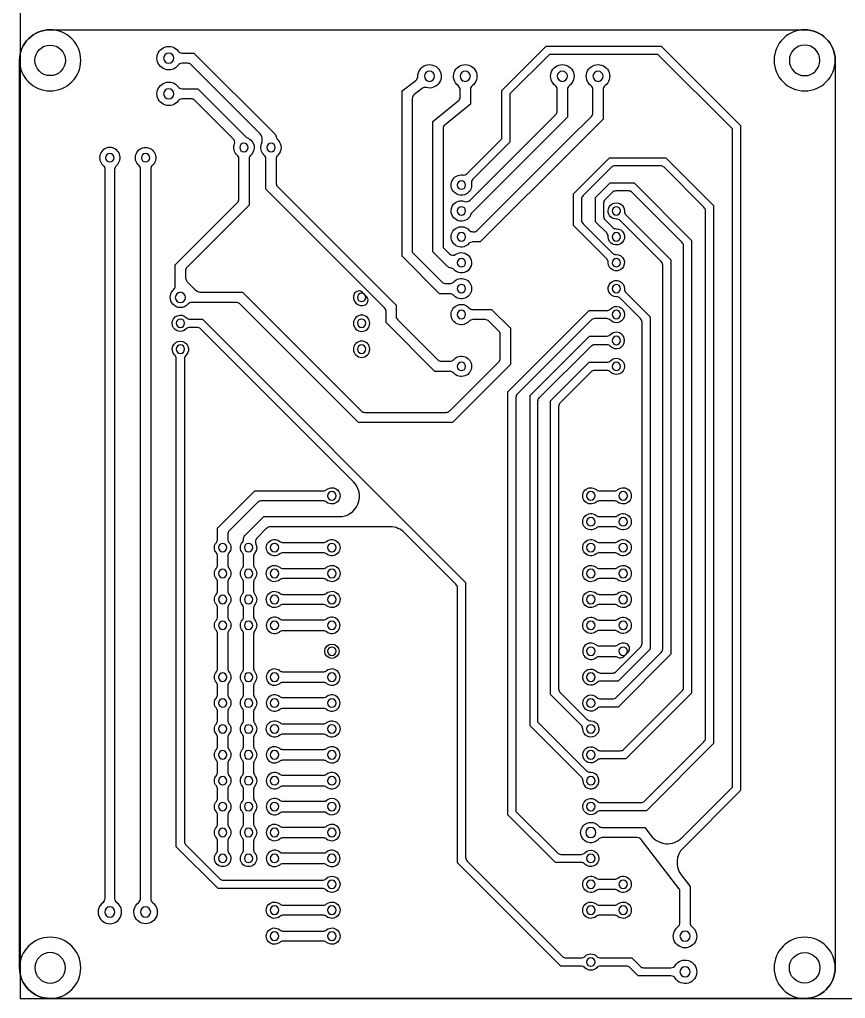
# Model space of a CAD drawing. Extents: x 0 to 200, y 0 to 200.
# Drawn here: x 0 to 81, y 0 to 96 of the extents above; entities that cross this region are included whole.
import ezdxf

# ---------------------------------------------------------------- set-up
doc = ezdxf.new("R2010")
doc.units = 0
doc.layers.add('MOSFET', color=7, linetype='CONTINUOUS')
doc.layers.add('MOSFET$TRACES', color=7, linetype='CONTINUOUS')

msp = doc.modelspace()

# ---------------------------------------------------------------- linework, layer by layer
at = {"layer": 'MOSFET'}
for p, q in [((0, 200), (0, 0)), ((2.957, 95), (76.957, 95)), ((-0.043, 3), (-0.043, 92)), ((79.957, 92), (79.957, 3)), ((15.898, 89.216, -1.5), (17.426, 89.216, -1.5)), ((17.426, 89.216, -1.5), (22.134, 84.508, -1.5)), ((16.805, 88.216, -1.5), (15.898, 88.216, -1.5)), ((20.909, 84.319, -1.5), (17.158, 88.07, -1.5)), ((21.467, 78.406, -1.5), (21.467, 82.333, -1.5)), ((22.467, 82.333, -1.5), (22.467, 77.785, -1.5)), ((15.228, 71.96, -1.5), (21.321, 78.053, -1.5)), ((22.467, 77.785, -1.5), (16.375, 71.692, -1.5)), ((15.228, 69.871, -1.5), (15.228, 71.96, -1.5)), ((16.228, 71.339, -1.5), (16.228, 70.85, -1.5)), ((16.521, 70.143, -1.5), (17.118, 69.546, -1.5)), ((14.983, 69.42, -1.5), (15.061, 69.498, -1.5)), ((17.825, 69.253, -1.5), (21.825, 69.253, -1.5)), ((21.825, 69.253, -1.5), (33.459, 57.619, -1.5)), ((21.204, 68.253, -1.5), (16.846, 68.253, -1.5)), ((33.191, 56.472, -1.5), (21.557, 68.107, -1.5)), ((44.405, 67.57, -1.5), (46.251, 67.57, -1.5)), ((46.251, 67.57, -1.5), (48.097, 65.725, -1.5)), ((45.63, 66.57, -1.5), (44.405, 66.57, -1.5)), ((46.95, 65.457, -1.5), (45.983, 66.424, -1.5)), ((48.097, 65.725, -1.5), (48.097, 62.161, -1.5)), ((47.097, 62.782, -1.5), (47.097, 65.103, -1.5)), ((42.141, 57.619, -1.5), (46.95, 62.429, -1.5)), ((48.097, 62.161, -1.5), (42.408, 56.472, -1.5)), ((33.813, 57.472, -1.5), (41.787, 57.472, -1.5)), ((42.408, 56.472, -1.5), (33.191, 56.472, -1.5)), ((0, 0), (200, 0)), ((76.957, 0), (2.957, 0))]:
    msp.add_line(p, q, dxfattribs=at)
at = {"layer": 'MOSFET', "extrusion": (0, 0, -1)}
for centre in [(-2.957, 92), (-76.957, 92), (-2.957, 3), (-76.957, 3)]:
    msp.add_circle(centre, 3, dxfattribs=at)
for centre, radius, start, end in [((-2.957, 92), 3, 0, 90), ((-76.957, 92), 3, 90, 180), ((-14.585, 88.716, 1.5), 1.15, 217.30519, 142.6948), ((-21.967, 83.453, 1.5), 1.002, 311.75708, 19.94303), ((-21.967, 83.453, 1.5), 1.002, 110.28909, 228.24292), ((-15.728, 68.753, 1.5), 1, 318.18969, 41.81031), ((-15.728, 68.753, 1.5), 1, 221.81031, 318.18969), ((-43.287, 67.07, 1.5), 1, 221.81031, 138.18969), ((-2.957, 3), 3, 270, 360), ((-76.957, 3), 3, 180, 270)]:
    msp.add_arc(centre, radius, start, end, dxfattribs=at)
at = {"layer": 'MOSFET'}
for centre, radius, start, end in [((15.898, 89.716, -1.5), 0.5, 217.3052, 270), ((15.898, 87.716, -1.5), 0.5, 90, 142.69477), ((16.805, 87.716, -1.5), 0.5, 45, 90), ((22.488, 84.862, -1.5), 0.5, 225, 249.71091), ((20.556, 83.965, -1.5), 0.5, 340.05697, 45), ((20.967, 82.333, -1.5), 0.5, 360, 48.24292), ((22.967, 82.333, -1.5), 0.5, 131.75708, 180), ((20.998, 78.393, -1.5), 0.469, 313.42094, 1.57906), ((16.712, 71.346, -1.5), 0.484, 134.19698, 180.80302), ((17.228, 70.85, -1.5), 1, 180, 225), ((14.728, 69.871, -1.5), 0.5, 311.81031, 0), ((17.825, 70.253, -1.5), 1, 225, 270), ((16.846, 67.753, -1.5), 0.5, 90, 138.18969), ((21.204, 67.753, -1.5), 0.5, 45, 90), ((44.405, 68.07, -1.5), 0.5, 221.81031, 270), ((44.405, 66.07, -1.5), 0.5, 90, 138.18969), ((45.63, 66.07, -1.5), 0.5, 45, 90), ((46.597, 65.103, -1.5), 0.5, 360, 45), ((46.597, 62.782, -1.5), 0.5, 315, 360), ((33.813, 57.972, -1.5), 0.5, 225, 270), ((41.787, 57.972, -1.5), 0.5, 270, 315)]:
    msp.add_arc(centre, radius, start, end, dxfattribs=at)
at = {"layer": 'MOSFET$TRACES'}
for p, q in [((47.253, 89.038, -1.5), (51.603, 93.388, -1.5)), ((51.603, 93.388, -1.5), (62.893, 93.388, -1.5)), ((62.893, 93.388, -1.5), (70.677, 85.604, -1.5)), ((15.898, 92.716, -1.5), (17.062, 92.716, -1.5)), ((17.062, 92.716, -1.5), (24.98, 84.799, -1.5)), ((51.935, 92.588, -1.5), (48.053, 88.707, -1.5)), ((62.561, 92.588, -1.5), (51.935, 92.588, -1.5)), ((69.877, 85.272, -1.5), (62.561, 92.588, -1.5)), ((16.441, 91.716, -1.5), (15.898, 91.716, -1.5)), ((23.466, 84.898, -1.5), (16.794, 91.57, -1.5)), ((37.469, 89.006, -1.5), (38.822, 90.039, -1.5)), ((37.469, 85.587, -1.5), (37.469, 89.006, -1.5)), ((39.429, 89.244, -1.5), (38.666, 88.661, -1.5)), ((43.168, 88.404, -1.5), (43.168, 89.126, -1.5)), ((44.168, 89.126, -1.5), (44.168, 87.688, -1.5)), ((47.253, 84.302, -1.5), (47.253, 89.038, -1.5)), ((48.053, 88.707, -1.5), (48.053, 83.97, -1.5)), ((52.693, 87.042, -1.5), (52.693, 89.126, -1.5)), ((53.693, 89.126, -1.5), (53.693, 86.421, -1.5)), ((56.193, 86.859, -1.5), (56.193, 89.126, -1.5)), ((57.193, 89.126, -1.5), (57.193, 86.238, -1.5)), ((38.469, 88.264, -1.5), (38.469, 85.587, -1.5)), ((40.501, 86.01, -1.5), (42.982, 88.015, -1.5)), ((44.168, 87.688, -1.5), (41.687, 85.682, -1.5)), ((44.147, 78.289, -1.5), (52.547, 86.689, -1.5)), ((53.693, 86.421, -1.5), (44.257, 76.984, -1.5)), ((53.9, 84.359, -1.5), (56.047, 86.506, -1.5)), ((37.469, 72.781, -1.5), (37.469, 85.587, -1.5)), ((38.469, 85.587, -1.5), (38.469, 73.195, -1.5)), ((40.501, 73.229, -1.5), (40.501, 86.01, -1.5)), ((57.193, 86.238, -1.5), (54.607, 83.652, -1.5)), ((70.677, 85.604, -1.5), (70.677, 20.397, -1.5)), ((41.501, 85.294, -1.5), (41.501, 73.643, -1.5)), ((69.877, 20.728, -1.5), (69.877, 85.272, -1.5)), ((43.853, 80.902, -1.5), (47.253, 84.302, -1.5)), ((48.053, 83.97, -1.5), (44.419, 80.336, -1.5)), ((44.878, 75.337, -1.5), (53.9, 84.359, -1.5)), ((54.607, 83.652, -1.5), (45.145, 74.19, -1.5)), ((24.118, 79.357, -1.5), (24.118, 82.335, -1.5)), ((25.118, 82.335, -1.5), (25.118, 79.978, -1.5)), ((54.277, 78.92, -1.5), (57.813, 82.456, -1.5)), ((57.813, 82.456, -1.5), (63.352, 82.456, -1.5)), ((62.813, 81.656, -1.5), (58.352, 81.656, -1.5)), ((63.352, 82.456, -1.5), (68.031, 77.777, -1.5)), ((8.315, 81.33, -1.5), (8.315, 9.787, -1.5)), ((9.315, 9.787, -1.5), (9.315, 81.336, -1.5)), ((11.815, 15, -1.5), (11.815, 81.333, -1.5)), ((12.815, 81.333, -1.5), (12.815, 15, -1.5)), ((57.998, 81.51, -1.5), (55.224, 78.735, -1.5)), ((67.085, 77.592, -1.5), (63.167, 81.51, -1.5)), ((56.436, 78.539, -1.5), (57.893, 79.996, -1.5)), ((57.893, 79.996, -1.5), (60.224, 79.996, -1.5)), ((60.224, 79.996, -1.5), (65.872, 74.348, -1.5)), ((35.754, 67.721, -1.5), (24.118, 79.357, -1.5)), ((25.265, 79.625, -1.5), (36.901, 67.988, -1.5)), ((54.277, 75.794, -1.5), (54.277, 78.92, -1.5)), ((58.078, 79.049, -1.5), (57.383, 78.354, -1.5)), ((59.686, 79.196, -1.5), (58.431, 79.196, -1.5)), ((64.926, 74.163, -1.5), (60.039, 79.049, -1.5)), ((55.077, 78.381, -1.5), (55.077, 76.333, -1.5)), ((56.436, 76.175, -1.5), (56.436, 78.539, -1.5)), ((57.236, 78, -1.5), (57.236, 76.714, -1.5)), ((68.031, 77.777, -1.5), (68.031, 24.994, -1.5)), ((59.433, 76.85, -1.5), (63.84, 72.443, -1.5)), ((67.231, 25.533, -1.5), (67.231, 77.238, -1.5)), ((55.224, 75.979, -1.5), (58.107, 73.096, -1.5)), ((57.541, 75.071, -1.5), (56.436, 76.175, -1.5)), ((57.383, 76.36, -1.5), (58.107, 75.636, -1.5)), ((62.894, 72.258, -1.5), (58.868, 76.284, -1.5)), ((44.405, 75.19, -1.5), (44.524, 75.19, -1.5)), ((57.541, 72.531, -1.5), (54.277, 75.794, -1.5)), ((45.145, 74.19, -1.5), (44.405, 74.19, -1.5)), ((65.872, 74.348, -1.5), (65.872, 29.947, -1.5)), ((38.469, 73.195, -1.5), (41.408, 70.257, -1.5)), ((41.942, 71.789, -1.5), (40.501, 73.229, -1.5)), ((41.501, 73.643, -1.5), (42.101, 73.044, -1.5)), ((65.072, 30.486, -1.5), (65.072, 73.809, -1.5)), ((41.14, 69.11, -1.5), (37.469, 72.781, -1.5)), ((63.84, 72.443, -1.5), (63.84, 33.757, -1.5)), ((63.04, 34.296, -1.5), (63.04, 71.904, -1.5)), ((41.761, 70.11, -1.5), (42.169, 70.11, -1.5)), ((33.991, 68.836, -1.5), (33.591, 69.236, -1.5)), ((59.433, 69.23, -1.5), (61.808, 66.855, -1.5)), ((42.169, 69.11, -1.5), (41.14, 69.11, -1.5)), ((60.862, 66.67, -1.5), (58.868, 68.664, -1.5)), ((35.899, 66.293, -1.5), (35.901, 67.367, -1.5)), ((36.901, 67.988, -1.5), (36.9, 66.915, -1.5)), ((47.84, 59.489, -1.5), (55.822, 67.47, -1.5)), ((55.822, 67.47, -1.5), (57.549, 67.47, -1.5)), ((16.666, 66.613, -1.5), (17.894, 66.613, -1.5)), ((17.894, 66.613, -1.5), (43.706, 40.801, -1.5)), ((40.699, 61.494, -1.5), (35.899, 66.293, -1.5)), ((37.047, 66.561, -1.5), (40.968, 62.64, -1.5)), ((56.006, 66.524, -1.5), (48.787, 59.304, -1.5)), ((57.549, 66.67, -1.5), (56.36, 66.67, -1.5)), ((61.008, 34.804, -1.5), (61.008, 66.316, -1.5)), ((61.808, 66.855, -1.5), (61.808, 34.265, -1.5)), ((17.355, 65.813, -1.5), (16.666, 65.813, -1.5)), ((32.711, 50.664, -1.5), (17.709, 65.667, -1.5)), ((55.822, 64.93, -1.5), (49.999, 59.108, -1.5)), ((57.549, 64.93, -1.5), (55.822, 64.93, -1.5)), ((50.946, 58.923, -1.5), (56.006, 63.984, -1.5)), ((56.36, 64.13, -1.5), (57.549, 64.13, -1.5)), ((15.328, 14.882, -1.5), (15.328, 62.735, -1.5)), ((16.128, 62.735, -1.5), (16.128, 15.421, -1.5)), ((41.32, 62.493, -1.5), (42.17, 62.492, -1.5)), ((42.168, 61.492, -1.5), (40.699, 61.494, -1.5)), ((52.031, 58.6, -1.5), (55.822, 62.39, -1.5)), ((56.006, 61.444, -1.5), (52.978, 58.415, -1.5)), ((55.822, 62.39, -1.5), (57.549, 62.39, -1.5)), ((57.549, 61.59, -1.5), (56.36, 61.59, -1.5)), ((47.84, 18.009, -1.5), (47.84, 59.489, -1.5)), ((48.64, 58.95, -1.5), (48.64, 18.341, -1.5)), ((49.999, 59.108, -1.5), (49.999, 26.772, -1.5)), ((50.799, 27.104, -1.5), (50.799, 58.569, -1.5)), ((52.031, 29.82, -1.5), (52.031, 58.6, -1.5)), ((52.831, 58.061, -1.5), (52.831, 30.359, -1.5)), ((19.377, 46.127, -1.5), (23.04, 49.79, -1.5)), ((23.04, 49.79, -1.5), (29.757, 49.79, -1.5)), ((56.818, 49.79, -1.5), (58.327, 49.79, -1.5)), ((23.308, 48.644, -1.5), (20.524, 45.859, -1.5)), ((29.757, 48.79, -1.5), (23.662, 48.79, -1.5)), ((58.327, 48.79, -1.5), (56.818, 48.79, -1.5)), ((22.064, 45.394, -1.5), (23.92, 47.25, -1.5)), ((23.92, 47.25, -1.5), (31.297, 47.25, -1.5)), ((56.818, 47.25, -1.5), (58.327, 47.25, -1.5)), ((19.377, 45.041, -1.5), (19.377, 46.127, -1.5)), ((24.188, 46.104, -1.5), (23.227, 45.143, -1.5)), ((36.297, 46.25, -1.5), (24.541, 46.25, -1.5)), ((58.327, 46.25, -1.5), (56.818, 46.25, -1.5)), ((20.377, 45.506, -1.5), (20.377, 45.041, -1.5)), ((42.758, 40.618, -1.5), (37.711, 45.664, -1.5)), ((25.788, 44.71, -1.5), (29.757, 44.71, -1.5)), ((56.818, 44.71, -1.5), (58.327, 44.71, -1.5)), ((19.377, 42.501, -1.5), (19.377, 43.379, -1.5)), ((20.377, 43.379, -1.5), (20.377, 42.501, -1.5)), ((21.917, 42.501, -1.5), (21.917, 43.379, -1.5)), ((22.917, 43.379, -1.5), (22.917, 42.501, -1.5)), ((29.757, 43.71, -1.5), (25.788, 43.71, -1.5)), ((58.327, 43.71, -1.5), (56.818, 43.71, -1.5)), ((25.788, 42.17, -1.5), (29.757, 42.17, -1.5)), ((56.818, 42.17, -1.5), (58.327, 42.17, -1.5)), ((19.377, 39.961, -1.5), (19.377, 40.839, -1.5)), ((20.377, 40.839, -1.5), (20.377, 39.961, -1.5)), ((21.917, 39.961, -1.5), (21.917, 40.839, -1.5)), ((22.917, 40.839, -1.5), (22.917, 39.961, -1.5)), ((29.757, 41.17, -1.5), (25.788, 41.17, -1.5)), ((43.706, 40.801, -1.5), (43.706, 13.83, -1.5)), ((58.327, 41.17, -1.5), (56.818, 41.17, -1.5)), ((25.788, 39.63, -1.5), (29.757, 39.63, -1.5)), ((42.904, 13.293, -1.5), (42.904, 40.264, -1.5)), ((56.818, 39.63, -1.5), (58.327, 39.63, -1.5)), ((29.757, 38.63, -1.5), (25.788, 38.63, -1.5)), ((58.327, 38.63, -1.5), (56.818, 38.63, -1.5)), ((19.377, 37.421, -1.5), (19.377, 38.299, -1.5)), ((20.377, 38.299, -1.5), (20.377, 37.421, -1.5)), ((21.917, 37.421, -1.5), (21.917, 38.299, -1.5)), ((22.917, 38.299, -1.5), (22.917, 37.421, -1.5)), ((29.757, 37.09, -1.5), (25.788, 37.09, -1.5)), ((56.818, 37.09, -1.5), (58.327, 37.09, -1.5)), ((19.377, 32.341, -1.5), (19.377, 35.759, -1.5)), ((20.377, 35.759, -1.5), (20.377, 32.341, -1.5)), ((21.917, 32.341, -1.5), (21.917, 35.759, -1.5)), ((22.917, 35.759, -1.5), (22.917, 32.341, -1.5)), ((25.788, 36.09, -1.5), (29.757, 36.09, -1.5)), ((58.327, 36.09, -1.5), (56.818, 36.09, -1.5)), ((58.327, 34.55, -1.5), (56.818, 34.55, -1.5)), ((58.468, 32.056, -1.5), (60.862, 34.45, -1.5)), ((58.468, 29.516, -1.5), (62.894, 33.942, -1.5)), ((61.808, 34.265, -1.5), (58.653, 31.11, -1.5)), ((63.84, 33.757, -1.5), (58.653, 28.57, -1.5)), ((59.215, 33.542, -1.5), (59.64, 33.967, -1.5)), ((56.818, 33.55, -1.5), (58.327, 33.55, -1.5)), ((29.757, 32.01, -1.5), (25.788, 32.01, -1.5)), ((56.925, 31.91, -1.5), (58.114, 31.91, -1.5)), ((25.788, 31.01, -1.5), (29.757, 31.01, -1.5)), ((58.653, 31.11, -1.5), (56.925, 31.11, -1.5)), ((19.377, 29.801, -1.5), (19.377, 30.679, -1.5)), ((20.377, 30.679, -1.5), (20.377, 29.801, -1.5)), ((21.917, 29.801, -1.5), (21.917, 30.679, -1.5)), ((22.917, 30.679, -1.5), (22.917, 29.801, -1.5)), ((55.041, 26.811, -1.5), (52.031, 29.82, -1.5)), ((52.978, 30.005, -1.5), (55.607, 27.376, -1.5)), ((59.23, 24.436, -1.5), (64.926, 30.132, -1.5)), ((65.872, 29.947, -1.5), (59.415, 23.49, -1.5)), ((29.757, 29.47, -1.5), (25.788, 29.47, -1.5)), ((56.925, 29.37, -1.5), (58.114, 29.37, -1.5)), ((19.377, 27.261, -1.5), (19.377, 28.139, -1.5)), ((20.377, 28.139, -1.5), (20.377, 27.261, -1.5)), ((21.917, 27.261, -1.5), (21.917, 28.139, -1.5)), ((22.917, 28.139, -1.5), (22.917, 27.261, -1.5)), ((25.788, 28.47, -1.5), (29.757, 28.47, -1.5)), ((58.653, 28.57, -1.5), (56.925, 28.57, -1.5)), ((25.788, 26.93, -1.5), (29.757, 26.93, -1.5)), ((55.607, 22.296, -1.5), (50.799, 27.104, -1.5)), ((29.757, 25.93, -1.5), (25.788, 25.93, -1.5)), ((49.999, 26.772, -1.5), (55.041, 21.73, -1.5)), ((19.377, 24.721, -1.5), (19.377, 25.599, -1.5)), ((20.377, 25.599, -1.5), (20.377, 24.721, -1.5)), ((21.917, 24.721, -1.5), (21.917, 25.599, -1.5)), ((22.917, 25.599, -1.5), (22.917, 24.721, -1.5)), ((61.262, 19.356, -1.5), (67.085, 25.179, -1.5)), ((68.031, 24.994, -1.5), (61.447, 18.41, -1.5)), ((29.757, 24.39, -1.5), (25.788, 24.39, -1.5)), ((56.925, 24.29, -1.5), (58.876, 24.29, -1.5)), ((19.377, 22.181, -1.5), (19.377, 23.059, -1.5)), ((20.377, 23.059, -1.5), (20.377, 22.181, -1.5)), ((21.917, 22.181, -1.5), (21.917, 23.059, -1.5)), ((22.917, 23.059, -1.5), (22.917, 22.181, -1.5)), ((25.788, 23.39, -1.5), (29.757, 23.39, -1.5)), ((59.415, 23.49, -1.5), (56.925, 23.49, -1.5)), ((29.757, 21.85, -1.5), (25.788, 21.85, -1.5)), ((19.377, 19.641, -1.5), (19.377, 20.519, -1.5)), ((20.377, 20.519, -1.5), (20.377, 19.641, -1.5)), ((21.917, 19.641, -1.5), (21.917, 20.519, -1.5)), ((22.917, 20.519, -1.5), (22.917, 19.641, -1.5)), ((25.788, 20.85, -1.5), (29.757, 20.85, -1.5)), ((64.908, 15.759, -1.5), (69.877, 20.728, -1.5)), ((70.677, 20.397, -1.5), (65.027, 14.747, -1.5)), ((29.963, 19.31, -1.5), (25.788, 19.31, -1.5)), ((56.925, 19.21, -1.5), (60.908, 19.21, -1.5)), ((25.788, 18.31, -1.5), (29.963, 18.31, -1.5)), ((48.64, 18.341, -1.5), (52.704, 14.276, -1.5)), ((61.447, 18.41, -1.5), (56.925, 18.41, -1.5)), ((19.377, 17.101, -1.5), (19.377, 17.979, -1.5)), ((20.377, 17.979, -1.5), (20.377, 17.101, -1.5)), ((21.917, 17.101, -1.5), (21.917, 17.979, -1.5)), ((22.917, 17.979, -1.5), (22.917, 17.101, -1.5)), ((52.52, 13.33, -1.5), (47.84, 18.009, -1.5)), ((29.757, 16.77, -1.5), (25.788, 16.77, -1.5)), ((57.105, 16.77, -1.5), (61.282, 16.77, -1.5)), ((61.282, 16.77, -1.5), (61.907, 15.955, -1.5)), ((19.377, 14.561, -1.5), (19.377, 15.439, -1.5)), ((20.377, 15.439, -1.5), (20.377, 14.561, -1.5)), ((21.917, 14.561, -1.5), (21.917, 15.439, -1.5)), ((22.917, 15.439, -1.5), (22.917, 14.561, -1.5)), ((25.788, 15.77, -1.5), (29.757, 15.77, -1.5)), ((60.542, 15.77, -1.5), (57.105, 15.77, -1.5)), ((64.623, 10.774, -1.5), (60.939, 15.574, -1.5)), ((11.815, 9.787, -1.5), (11.815, 15, -1.5)), ((12.815, 15, -1.5), (12.815, 9.787, -1.5)), ((19.42, 10.79, -1.5), (15.328, 14.882, -1.5)), ((16.275, 15.067, -1.5), (19.605, 11.736, -1.5)), ((29.757, 14.23, -1.5), (25.788, 14.23, -1.5)), ((43.853, 13.476, -1.5), (53.212, 4.116, -1.5)), ((53.058, 14.13, -1.5), (55.049, 14.13, -1.5)), ((25.788, 13.23, -1.5), (29.757, 13.23, -1.5)), ((53.028, 3.17, -1.5), (42.904, 13.293, -1.5)), ((55.049, 13.33, -1.5), (52.52, 13.33, -1.5)), ((19.959, 11.59, -1.5), (29.649, 11.59, -1.5)), ((56.818, 11.69, -1.5), (58.327, 11.69, -1.5)), ((64.854, 12.115, -1.5), (65.726, 10.979, -1.5)), ((29.649, 10.79, -1.5), (19.42, 10.79, -1.5)), ((58.327, 10.69, -1.5), (56.818, 10.69, -1.5)), ((65.726, 10.979, -1.5), (65.726, 7.422, -1.5)), ((64.726, 7.422, -1.5), (64.726, 10.469, -1.5)), ((25.788, 9.15, -1.5), (29.757, 9.15, -1.5)), ((56.818, 9.15, -1.5), (58.327, 9.15, -1.5)), ((29.757, 8.15, -1.5), (25.788, 8.15, -1.5)), ((58.327, 8.15, -1.5), (56.818, 8.15, -1.5)), ((25.788, 6.61, -1.5), (29.757, 6.61, -1.5)), ((29.757, 5.61, -1.5), (25.788, 5.61, -1.5)), ((53.566, 3.97, -1.5), (55.049, 3.97, -1.5)), ((56.925, 3.97, -1.5), (60, 3.97, -1.5)), ((60, 3.97, -1.5), (60.813, 3.156, -1.5)), ((55.049, 3.17, -1.5), (53.028, 3.17, -1.5)), ((59.461, 3.17, -1.5), (56.925, 3.17, -1.5)), ((60.629, 2.21, -1.5), (59.815, 3.024, -1.5)), ((61.167, 3.01, -1.5), (63.843, 3.01, -1.5)), ((63.843, 2.21, -1.5), (60.629, 2.21, -1.5))]:
    msp.add_line(p, q, dxfattribs=at)
for centre, radius in [((2.957, 92), 1.5), ((30.587, 34.05, -1.5), 0.7), ((76.957, 3), 1.5)]:
    msp.add_circle(centre, radius, dxfattribs=at)
at = {"layer": 'MOSFET$TRACES', "extrusion": (0, 0, -1)}
for centre, radius in [((-76.957, 92), 1.5), ((-14.585, 92.216, 1.5), 0.5), ((-40.168, 90.438, 1.5), 0.5), ((-43.668, 90.438, 1.5), 0.5), ((-53.193, 90.438, 1.5), 0.5), ((-56.693, 90.438, 1.5), 0.5), ((-14.585, 88.716, 1.5), 0.5), ((-21.967, 83.453, 1.5), 0.415), ((-24.618, 83.453, 1.5), 0.415), ((-8.812, 82.453, 1.5), 0.415), ((-12.315, 82.453, 1.5), 0.415), ((-43.287, 79.77, 1.5), 0.415), ((-43.287, 77.23, 1.5), 0.415), ((-58.487, 77.23, 1.5), 0.415), ((-43.287, 74.69, 1.5), 0.415), ((-58.487, 74.69, 1.5), 0.415), ((-43.287, 72.15, 1.5), 0.415), ((-58.487, 72.15, 1.5), 0.415), ((-15.728, 68.753, 1.5), 0.5), ((-33.508, 68.753, 1.5), 0.415), ((-43.287, 69.61, 1.5), 0.415), ((-58.487, 69.61, 1.5), 0.415), ((-43.287, 67.07, 1.5), 0.415), ((-58.487, 67.07, 1.5), 0.415), ((-15.728, 66.213, 1.5), 0.415), ((-33.508, 66.213, 1.5), 0.8), ((-33.508, 66.213, 1.5), 0.415), ((-33.508, 63.673, 1.5), 0.8), ((-58.487, 64.53, 1.5), 0.415), ((-15.728, 63.673, 1.5), 0.415), ((-33.508, 63.673, 1.5), 0.415), ((-43.287, 61.99, 1.5), 0.415), ((-58.487, 61.99, 1.5), 0.415), ((-30.587, 49.29, 1.5), 0.415), ((-55.987, 49.29, 1.5), 0.415), ((-59.157, 49.29, 1.5), 0.415), ((-55.987, 46.75, 1.5), 0.415), ((-59.157, 46.75, 1.5), 0.415), ((-19.877, 44.21, 1.5), 0.415), ((-22.417, 44.21, 1.5), 0.415), ((-24.957, 44.21, 1.5), 0.415), ((-30.587, 44.21, 1.5), 0.415), ((-55.987, 44.21, 1.5), 0.415), ((-59.157, 44.21, 1.5), 0.415), ((-19.877, 41.67, 1.5), 0.415), ((-22.417, 41.67, 1.5), 0.415), ((-24.957, 41.67, 1.5), 0.415), ((-30.587, 41.67, 1.5), 0.415), ((-55.987, 41.67, 1.5), 0.415), ((-59.157, 41.67, 1.5), 0.415), ((-19.877, 39.13, 1.5), 0.415), ((-22.417, 39.13, 1.5), 0.415), ((-24.957, 39.13, 1.5), 0.415), ((-30.587, 39.13, 1.5), 0.415), ((-55.987, 39.13, 1.5), 0.415), ((-59.157, 39.13, 1.5), 0.415), ((-19.877, 36.59, 1.5), 0.415), ((-22.417, 36.59, 1.5), 0.415), ((-24.957, 36.59, 1.5), 0.415), ((-30.587, 36.59, 1.5), 0.415), ((-55.987, 36.59, 1.5), 0.415), ((-59.157, 36.59, 1.5), 0.415), ((-30.587, 34.05, 1.5), 0.415), ((-30.587, 34.05, 1.5), 0.415), ((-55.987, 34.05, 1.5), 0.415), ((-59.157, 34.05, 1.5), 0.415), ((-19.877, 31.51, 1.5), 0.415), ((-22.417, 31.51, 1.5), 0.415), ((-24.957, 31.51, 1.5), 0.415), ((-30.587, 31.51, 1.5), 0.415), ((-55.987, 31.51, 1.5), 0.415), ((-19.877, 28.97, 1.5), 0.415), ((-22.417, 28.97, 1.5), 0.415), ((-24.957, 28.97, 1.5), 0.415), ((-30.587, 28.97, 1.5), 0.415), ((-55.987, 28.97, 1.5), 0.415), ((-19.877, 26.43, 1.5), 0.415), ((-22.417, 26.43, 1.5), 0.415), ((-24.957, 26.43, 1.5), 0.415), ((-30.587, 26.43, 1.5), 0.415), ((-55.987, 26.43, 1.5), 0.415), ((-19.877, 23.89, 1.5), 0.415), ((-22.417, 23.89, 1.5), 0.415), ((-24.957, 23.89, 1.5), 0.415), ((-30.587, 23.89, 1.5), 0.415), ((-55.987, 23.89, 1.5), 0.415), ((-19.877, 21.35, 1.5), 0.415), ((-22.417, 21.35, 1.5), 0.415), ((-24.957, 21.35, 1.5), 0.415), ((-30.587, 21.35, 1.5), 0.415), ((-55.987, 21.35, 1.5), 0.415), ((-19.877, 18.81, 1.5), 0.415), ((-22.417, 18.81, 1.5), 0.415), ((-24.957, 18.81, 1.5), 0.415), ((-30.587, 18.81, 1.5), 0.415), ((-55.987, 18.81, 1.5), 0.415), ((-19.877, 16.27, 1.5), 0.415), ((-22.417, 16.27, 1.5), 0.415), ((-24.957, 16.27, 1.5), 0.415), ((-30.587, 16.27, 1.5), 0.415), ((-55.987, 16.27, 1.5), 0.5), ((-19.877, 13.73, 1.5), 0.415), ((-22.417, 13.73, 1.5), 0.415), ((-24.957, 13.73, 1.5), 0.415), ((-30.587, 13.73, 1.5), 0.415), ((-55.987, 13.73, 1.5), 0.415), ((-30.587, 11.19, 1.5), 0.415), ((-55.987, 11.19, 1.5), 0.415), ((-59.157, 11.19, 1.5), 0.415), ((-8.815, 8.475, 1.5), 0.5), ((-12.315, 8.475, 1.5), 0.5), ((-24.957, 8.65, 1.5), 0.415), ((-30.587, 8.65, 1.5), 0.415), ((-55.987, 8.65, 1.5), 0.415), ((-59.157, 8.65, 1.5), 0.415), ((-24.957, 6.11, 1.5), 0.415), ((-30.587, 6.11, 1.5), 0.415), ((-65.226, 6.11, 1.5), 0.5), ((-2.957, 3), 1.5), ((-55.987, 3.57, 1.5), 0.415), ((-65.226, 2.61, 1.5), 0.5)]:
    msp.add_circle(centre, radius, dxfattribs=at)
for centre, radius, start, end in [((-14.585, 92.216, 1.5), 1.15, 217.3052, 142.6948), ((-40.168, 90.438, 1.5), 1.15, 359.93081, 285.32041), ((-43.668, 90.438, 1.5), 1.15, 307.3052, 232.6948), ((-53.193, 90.438, 1.5), 1.15, 307.3052, 232.6948), ((-56.693, 90.438, 1.5), 1.15, 307.3052, 232.6948), ((-24.642, 84.453, 1.5), 0.483, 134.29994, 173.4613), ((-24.618, 83.453, 1.5), 1, 311.81031, 21.64377), ((-24.618, 83.453, 1.5), 1, 131.81031, 180), ((-12.315, 82.453, 1.5), 1.002, 311.75708, 228.24292), ((-24.617, 83.454, 1.5), 1.002, 180.04694, 228.16298), ((-7.815, 81.33, 1.5), 0.5, 131.57869, 180), ((-9.815, 81.336, 1.5), 0.5, 0, 48.06402), ((-43.287, 79.77, 1.5), 1, 171.8699, 98.1301), ((-43.28, 77.24, 1.5), 0.993, 359.44069, 110.26978), ((-58.487, 77.23, 1.5), 0.8, 0, 181.18694), ((-43.287, 77.23, 1.5), 1, 194.2281, 360), ((-58.487, 77.23, 1.5), 0.8, 268.81148, 0.00247), ((-43.287, 74.69, 1.5), 1, 360, 138.18969), ((-58.487, 74.69, 1.5), 0.8, 88.81306, 360), ((-43.287, 74.69, 1.5), 1, 221.81031, 0), ((-58.487, 74.69, 1.5), 0.8, 0, 1.18694), ((-43.287, 72.15, 1.5), 1, 56.26004, 318.18969), ((-58.487, 72.15, 1.5), 0.8, 88.81306, 1.18694), ((-42.295, 72.142, 1.5), 0.5, 277.23876, 315), ((-43.287, 69.61, 1.5), 1, 41.81031, 318.18969), ((-58.487, 69.61, 1.5), 0.8, 268.81306, 181.18694), ((-58.487, 67.07, 1.5), 0.8, 43.81306, 316.18694), ((-15.728, 66.213, 1.5), 0.8, 223.81306, 136.18694), ((-15.728, 63.673, 1.5), 0.8, 313.81306, 226.18694), ((-57.549, 65.43, 1.5), 0.5, 223.81306, 270), ((-56.36, 63.63, 1.5), 0.5, 45, 90), ((-57.549, 63.63, 1.5), 0.5, 90, 136.18694), ((-43.287, 61.99, 1.5), 1, 41.89998, 318.27935), ((-58.487, 61.99, 1.5), 0.8, 43.81306, 316.18694), ((-51.299, 58.569, 1.5), 0.5, 0, 45), ((-30.587, 49.29, 1.5), 0.8, 50.28486, 309.71514), ((-55.987, 49.29, 1.5), 0.8, 230.28486, 129.71514), ((-59.157, 49.29, 1.5), 0.8, 50.28486, 309.71514), ((-55.987, 46.75, 1.5), 0.8, 230.28486, 129.71514), ((-59.157, 46.75, 1.5), 0.8, 50.28486, 309.71514), ((-22.418, 45.039, 1.5), 0.501, 0.07938, 45), ((-19.877, 44.21, 1.5), 0.8, 320.28486, 39.71514), ((-19.877, 44.21, 1.5), 0.8, 140.28486, 219.71514), ((-22.417, 44.21, 1.5), 0.8, 320.28486, 39.69534), ((-22.417, 44.21, 1.5), 0.8, 153.52555, 219.71514), ((-24.957, 44.21, 1.5), 0.8, 230.28486, 129.71514), ((-30.587, 44.21, 1.5), 0.8, 50.28486, 309.71514), ((-55.987, 44.21, 1.5), 0.8, 230.28486, 129.71514), ((-59.157, 44.21, 1.5), 0.8, 50.28486, 309.71514), ((-24.957, 41.67, 1.5), 0.8, 230.28486, 129.71514), ((-30.587, 41.67, 1.5), 0.8, 50.28486, 309.71514), ((-55.987, 41.67, 1.5), 0.8, 230.28486, 129.71514), ((-59.157, 41.67, 1.5), 0.8, 50.28486, 309.71514), ((-19.877, 41.67, 1.5), 0.8, 320.28486, 39.71514), ((-19.877, 41.67, 1.5), 0.8, 140.28486, 219.71514), ((-22.417, 41.67, 1.5), 0.8, 320.28486, 39.71514), ((-22.417, 41.67, 1.5), 0.8, 140.28486, 219.71514), ((-19.877, 39.13, 1.5), 0.8, 320.28486, 39.71514), ((-19.877, 39.13, 1.5), 0.8, 140.28486, 219.71514), ((-22.417, 39.13, 1.5), 0.8, 320.28486, 39.71514), ((-22.417, 39.13, 1.5), 0.8, 140.28486, 219.71514), ((-24.957, 39.13, 1.5), 0.8, 230.28486, 129.71514), ((-30.587, 39.13, 1.5), 0.8, 50.28486, 309.71514), ((-55.987, 39.13, 1.5), 0.8, 230.28486, 129.71514), ((-59.157, 39.13, 1.5), 0.8, 50.28486, 309.71514), ((-55.987, 36.59, 1.5), 0.8, 230.28486, 129.71514), ((-59.157, 36.59, 1.5), 0.8, 50.28486, 309.71514), ((-19.877, 36.59, 1.5), 0.8, 320.28486, 39.71514), ((-19.877, 36.59, 1.5), 0.8, 140.28486, 219.71514), ((-22.417, 36.59, 1.5), 0.8, 320.28486, 39.71514), ((-22.417, 36.59, 1.5), 0.8, 140.28486, 219.71514), ((-25.788, 37.59, 1.5), 0.5, 270, 309.71514), ((-29.757, 37.59, 1.5), 0.5, 230.28486, 270), ((-25.788, 35.59, 1.5), 0.5, 50.28486, 90), ((-29.757, 35.59, 1.5), 0.5, 90, 129.71514), ((-56.818, 35.05, 1.5), 0.5, 270, 309.71514), ((-58.327, 35.05, 1.5), 0.5, 230.28486, 270), ((-56.818, 33.05, 1.5), 0.5, 50.28486, 90), ((-58.327, 33.05, 1.5), 0.5, 90, 122.30625), ((-19.877, 31.51, 1.5), 0.8, 320.28486, 39.71514), ((-19.877, 31.51, 1.5), 0.8, 140.28486, 219.71514), ((-22.417, 31.51, 1.5), 0.8, 320.28486, 39.71514), ((-22.417, 31.51, 1.5), 0.8, 140.28486, 219.71514), ((-25.788, 32.51, 1.5), 0.5, 270, 309.71514), ((-29.757, 32.51, 1.5), 0.5, 230.28486, 270), ((-55.987, 31.51, 1.5), 0.8, 360, 136.18694), ((-25.788, 30.51, 1.5), 0.5, 50.28486, 90), ((-29.757, 30.51, 1.5), 0.5, 90, 129.71514), ((-55.987, 31.51, 1.5), 0.8, 223.81306, 360), ((-55.987, 28.97, 1.5), 0.8, 223.81306, 136.18694), ((-19.877, 28.97, 1.5), 0.8, 320.28486, 39.71514), ((-19.877, 28.97, 1.5), 0.8, 140.28486, 219.71514), ((-22.417, 28.97, 1.5), 0.8, 320.28486, 39.71514), ((-22.417, 28.97, 1.5), 0.8, 140.28486, 219.71514), ((-25.788, 29.97, 1.5), 0.5, 270, 309.71514), ((-29.757, 29.97, 1.5), 0.5, 230.28486, 270), ((-25.788, 27.97, 1.5), 0.5, 50.28486, 90), ((-29.757, 27.97, 1.5), 0.5, 90, 129.71514), ((-19.877, 26.43, 1.5), 0.8, 320.28486, 39.71514), ((-19.877, 26.43, 1.5), 0.8, 140.28486, 219.71514), ((-22.417, 26.43, 1.5), 0.8, 320.28486, 39.71514), ((-22.417, 26.43, 1.5), 0.8, 140.28486, 219.71514), ((-24.957, 26.43, 1.5), 0.8, 230.28486, 129.71514), ((-30.587, 26.43, 1.5), 0.8, 50.28486, 309.71514), ((-55.987, 26.43, 1.5), 0.8, 88.81306, 360), ((-55.987, 26.43, 1.5), 0.8, 0, 1.18694), ((-19.877, 23.89, 1.5), 0.8, 320.28486, 39.71514), ((-19.877, 23.89, 1.5), 0.8, 140.28486, 219.71514), ((-22.417, 23.89, 1.5), 0.8, 320.28486, 39.71514), ((-22.417, 23.89, 1.5), 0.8, 140.28486, 219.71514), ((-25.788, 24.89, 1.5), 0.5, 270, 309.71514), ((-29.757, 24.89, 1.5), 0.5, 230.28486, 270), ((-55.987, 23.89, 1.5), 0.8, 223.81306, 136.18694), ((-25.788, 22.89, 1.5), 0.5, 50.28486, 90), ((-29.757, 22.89, 1.5), 0.5, 90, 129.71514), ((-55.96, 22.65, 1.5), 0.5, 268.81306, 315), ((-19.877, 21.35, 1.5), 0.8, 320.28486, 39.71514), ((-19.877, 21.35, 1.5), 0.8, 140.28486, 219.71514), ((-22.417, 21.35, 1.5), 0.8, 320.28486, 39.71514), ((-22.417, 21.35, 1.5), 0.8, 140.28486, 219.71514), ((-25.788, 22.35, 1.5), 0.5, 270, 309.71514), ((-29.757, 22.35, 1.5), 0.5, 230.28486, 270), ((-54.687, 21.377, 1.5), 0.5, 135, 181.18694), ((-25.788, 20.35, 1.5), 0.5, 50.28486, 90), ((-29.757, 20.35, 1.5), 0.5, 90, 129.71514), ((-19.877, 18.81, 1.5), 0.8, 320.28486, 39.71514), ((-19.877, 18.81, 1.5), 0.8, 140.28486, 219.71514), ((-22.417, 18.81, 1.5), 0.8, 320.28486, 39.71514), ((-22.417, 18.81, 1.5), 0.8, 140.28486, 219.71514), ((-25.788, 19.81, 1.5), 0.5, 270, 309.71514), ((-55.987, 18.81, 1.5), 0.8, 360, 136.18694), ((-25.788, 17.81, 1.5), 0.5, 50.28486, 90), ((-55.987, 18.81, 1.5), 0.8, 223.81306, 360), ((-55.987, 16.27, 1.5), 1, 0, 138.18969), ((-19.877, 16.27, 1.5), 0.8, 320.28486, 39.71514), ((-19.877, 16.27, 1.5), 0.8, 140.28486, 219.71514), ((-22.417, 16.27, 1.5), 0.8, 320.28486, 39.71514), ((-22.417, 16.27, 1.5), 0.8, 140.28486, 219.71514), ((-25.788, 17.27, 1.5), 0.5, 270, 309.71514), ((-29.757, 17.27, 1.5), 0.5, 230.28486, 270), ((-25.788, 15.27, 1.5), 0.5, 50.28486, 90), ((-29.757, 15.27, 1.5), 0.5, 90, 129.71514), ((-55.987, 16.27, 1.5), 1, 221.81031, 360), ((-55.987, 13.73, 1.5), 0.8, 43.81306, 316.18694), ((-19.877, 13.73, 1.5), 0.8, 140.28486, 39.71514), ((-22.417, 13.73, 1.5), 0.8, 140.28486, 39.71514), ((-25.788, 14.73, 1.5), 0.5, 270, 309.71514), ((-29.757, 14.73, 1.5), 0.5, 230.28486, 270), ((-25.788, 12.73, 1.5), 0.5, 50.28486, 90), ((-29.757, 12.73, 1.5), 0.5, 90, 129.71514), ((-30.587, 11.19, 1.5), 0.8, 43.81306, 316.18694), ((-55.987, 11.19, 1.5), 0.8, 230.28486, 129.71514), ((-59.157, 11.19, 1.5), 0.8, 50.28486, 309.71514), ((-7.822, 9.784, 1.5), 0.493, 179.60261, 233.09219), ((-9.815, 9.787, 1.5), 0.5, 307.3052, 0), ((-12.315, 8.475, 1.5), 1.15, 127.3052, 52.6948), ((-24.957, 8.65, 1.5), 0.8, 230.28486, 129.71514), ((-30.587, 8.65, 1.5), 0.8, 50.28486, 309.71514), ((-55.987, 8.65, 1.5), 0.8, 230.28486, 129.71514), ((-59.157, 8.65, 1.5), 0.8, 50.28486, 309.71514), ((-24.957, 6.11, 1.5), 0.8, 230.28486, 129.71514), ((-30.587, 6.11, 1.5), 0.8, 50.28486, 309.71514), ((-65.226, 6.11, 1.5), 1.15, 127.3052, 52.6948), ((-55.987, 3.57, 1.5), 0.8, 43.81306, 136.18694), ((-65.226, 2.61, 1.5), 1.15, 33.05573, 326.94427), ((-55.987, 3.57, 1.5), 0.8, 223.81306, 316.18694)]:
    msp.add_arc(centre, radius, start, end, dxfattribs=at)
at = {"layer": 'MOSFET$TRACES'}
for centre, radius, start, end in [((15.898, 93.216, -1.5), 0.5, 217.3052, 270), ((15.898, 91.216, -1.5), 0.5, 90, 142.6948), ((16.448, 91.233, -1.5), 0.483, 44.16253, 90.83747), ((38.518, 90.436, -1.5), 0.5, 307.37439, 0.06919), ((39.732, 88.847, -1.5), 0.5, 74.67959, 127.37439), ((42.668, 89.126, -1.5), 0.5, 0, 52.6948), ((44.668, 89.126, -1.5), 0.5, 127.3052, 180), ((52.193, 89.126, -1.5), 0.5, 0, 52.6948), ((54.193, 89.126, -1.5), 0.5, 127.3052, 180), ((55.693, 89.126, -1.5), 0.5, 0, 52.6948), ((57.693, 89.126, -1.5), 0.5, 127.3052, 180), ((38.969, 88.264, -1.5), 0.5, 127.37439, 180), ((42.684, 88.397, -1.5), 0.484, 308.03192, 0.91447), ((52.211, 87.035, -1.5), 0.482, 314.1279, 0.8721), ((55.693, 86.859, -1.5), 0.5, 315, 0), ((41.985, 85.301, -1.5), 0.484, 128.03192, 180.91447), ((22.789, 84.197, -1.5), 0.974, 337.3603, 45.99593), ((25.618, 84.571, -1.5), 0.5, 187.23876, 228.18969), ((8.812, 82.453, -1.5), 1.002, 311.93598, 228.42131), ((23.618, 82.335, -1.5), 0.5, 0, 48.18969), ((25.618, 82.335, -1.5), 0.5, 131.8376, 180), ((11.315, 81.333, -1.5), 0.5, 0, 48.24292), ((13.315, 81.333, -1.5), 0.5, 131.75708, 180), ((58.352, 81.156, -1.5), 0.5, 90, 135), ((62.813, 81.156, -1.5), 0.5, 45, 90), ((43.502, 81.247, -1.5), 0.492, 261.41284, 315.45706), ((25.601, 79.971, -1.5), 0.483, 179.16253, 225.83747), ((44.772, 79.982, -1.5), 0.5, 135, 188.1301), ((55.577, 78.381, -1.5), 0.5, 135, 180), ((58.431, 78.696, -1.5), 0.5, 90, 135), ((59.686, 78.696, -1.5), 0.5, 45, 90), ((43.796, 78.628, -1.5), 0.488, 249.38262, 315.90691), ((57.736, 78, -1.5), 0.5, 135, 180), ((59.787, 77.203, -1.5), 0.5, 178.81306, 225), ((66.731, 77.238, -1.5), 0.5, 360, 45), ((55.577, 76.333, -1.5), 0.5, 180, 225), ((57.736, 76.714, -1.5), 0.5, 180, 225), ((58.514, 75.93, -1.5), 0.5, 45, 91.18847), ((44.397, 75.672, -1.5), 0.482, 220.84898, 270.96133), ((44.531, 75.674, -1.5), 0.484, 269.19698, 315.80302), ((57.187, 74.717, -1.5), 0.5, 358.81306, 45), ((58.46, 75.99, -1.5), 0.5, 225, 271.18694), ((44.398, 73.706, -1.5), 0.484, 89.13841, 139.05127), ((64.572, 73.809, -1.5), 0.5, 360, 45), ((42.452, 73.378, -1.5), 0.485, 223.55593, 305.18404), ((58.46, 73.45, -1.5), 0.5, 225, 271.18694), ((57.187, 72.177, -1.5), 0.5, 358.81306, 45), ((62.54, 71.904, -1.5), 0.5, 360, 45), ((42.178, 71.167, -1.5), 0.482, 40.99677, 83.57479), ((41.761, 70.61, -1.5), 0.5, 225, 270), ((42.169, 70.61, -1.5), 0.5, 270, 318.18969), ((33.237, 68.882, -1.5), 0.5, 45, 154.47124), ((59.787, 69.583, -1.5), 0.5, 178.81306, 225), ((33.508, 68.753, -1.5), 0.8, 154.47124, 295.52876), ((33.637, 68.482, -1.5), 0.5, 295.52876, 45), ((42.169, 68.61, -1.5), 0.5, 41.81031, 90), ((58.514, 68.31, -1.5), 0.5, 45, 91.18694), ((35.417, 67.374, -1.5), 0.484, 359.13691, 45.80295), ((57.549, 67.97, -1.5), 0.5, 270, 316.18694), ((16.658, 67.095, -1.5), 0.482, 222.88892, 270.92414), ((37.383, 66.907, -1.5), 0.483, 179.10125, 225.83861), ((56.36, 66.17, -1.5), 0.5, 90, 135), ((57.549, 66.17, -1.5), 0.5, 43.81306, 90), ((60.508, 66.316, -1.5), 0.5, 0, 45), ((16.659, 65.329, -1.5), 0.484, 89.17522, 137.01172), ((17.362, 65.329, -1.5), 0.484, 44.19698, 90.80302), ((58.487, 64.53, -1.5), 0.8, 223.81306, 136.18694), ((14.828, 62.735, -1.5), 0.5, 0, 46.18694), ((16.628, 62.735, -1.5), 0.5, 133.81306, 180), ((41.314, 62.976, -1.5), 0.483, 224.16425, 270.74609), ((42.178, 62.975, -1.5), 0.483, 269.01179, 318.99856), ((57.549, 62.89, -1.5), 0.5, 270, 316.18694), ((42.176, 61.01, -1.5), 0.482, 40.75959, 90.8714), ((56.36, 61.09, -1.5), 0.5, 90, 135), ((57.549, 61.09, -1.5), 0.5, 43.81306, 90), ((49.14, 58.95, -1.5), 0.5, 135, 180), ((53.331, 58.061, -1.5), 0.5, 135, 180), ((31.297, 49.25, -1.5), 2, 270, 45), ((29.757, 50.29, -1.5), 0.5, 270, 309.71514), ((56.818, 50.29, -1.5), 0.5, 230.28486, 270), ((58.327, 50.29, -1.5), 0.5, 270, 309.71514), ((23.662, 48.29, -1.5), 0.5, 90, 135), ((29.757, 48.29, -1.5), 0.5, 50.28486, 90), ((56.818, 48.29, -1.5), 0.5, 90, 129.71514), ((58.327, 48.29, -1.5), 0.5, 50.28486, 90), ((56.818, 47.75, -1.5), 0.5, 230.28486, 270), ((58.327, 47.75, -1.5), 0.5, 270, 309.71514), ((24.541, 45.75, -1.5), 0.5, 90, 135), ((36.324, 44.316, -1.5), 1.935, 44.19698, 90.80302), ((56.818, 45.75, -1.5), 0.5, 90, 129.71514), ((58.327, 45.75, -1.5), 0.5, 50.28486, 90), ((20.877, 45.506, -1.5), 0.5, 135, 180), ((23.581, 44.79, -1.5), 0.5, 135, 206.47445), ((18.877, 45.041, -1.5), 0.5, 320.28486, 360), ((20.877, 45.041, -1.5), 0.5, 180, 219.71514), ((21.417, 45.04, -1.5), 0.5, 320.30466, 359.97273), ((25.788, 45.21, -1.5), 0.5, 230.28486, 270), ((29.757, 45.21, -1.5), 0.5, 270, 309.71514), ((56.818, 45.21, -1.5), 0.5, 230.28486, 270), ((58.327, 45.21, -1.5), 0.5, 270, 309.71514), ((18.877, 43.379, -1.5), 0.5, 360, 39.71514), ((20.877, 43.379, -1.5), 0.5, 140.28486, 180), ((21.417, 43.379, -1.5), 0.5, 360, 39.71514), ((23.417, 43.379, -1.5), 0.5, 140.28486, 180), ((25.788, 43.21, -1.5), 0.5, 90, 129.71514), ((29.757, 43.21, -1.5), 0.5, 50.28486, 90), ((56.818, 43.21, -1.5), 0.5, 90, 129.71514), ((58.327, 43.21, -1.5), 0.5, 50.28486, 90), ((18.877, 42.501, -1.5), 0.5, 320.28486, 360), ((20.877, 42.501, -1.5), 0.5, 180, 219.71514), ((21.417, 42.501, -1.5), 0.5, 320.28486, 0), ((23.417, 42.501, -1.5), 0.5, 180, 219.71514), ((25.788, 42.67, -1.5), 0.5, 230.28486, 270), ((29.757, 42.67, -1.5), 0.5, 270, 309.71514), ((56.818, 42.67, -1.5), 0.5, 230.28486, 270), ((58.327, 42.67, -1.5), 0.5, 270, 309.71514), ((18.877, 40.839, -1.5), 0.5, 0, 39.71514), ((20.877, 40.839, -1.5), 0.5, 140.28486, 180), ((21.417, 40.839, -1.5), 0.5, 0, 39.71514), ((23.417, 40.839, -1.5), 0.5, 140.28486, 180), ((25.788, 40.67, -1.5), 0.5, 90, 129.71514), ((29.757, 40.67, -1.5), 0.5, 50.28486, 90), ((42.404, 40.264, -1.5), 0.5, 0, 45), ((56.818, 40.67, -1.5), 0.5, 90, 129.71514), ((58.327, 40.67, -1.5), 0.5, 50.28486, 90), ((18.877, 39.961, -1.5), 0.5, 320.28486, 0), ((20.877, 39.961, -1.5), 0.5, 180, 219.71514), ((21.417, 39.961, -1.5), 0.5, 320.28486, 0), ((23.417, 39.961, -1.5), 0.5, 180, 219.71514), ((25.788, 40.13, -1.5), 0.5, 230.28486, 270), ((29.757, 40.13, -1.5), 0.5, 270, 309.71514), ((56.818, 40.13, -1.5), 0.5, 230.28486, 270), ((58.327, 40.13, -1.5), 0.5, 270, 309.71514), ((18.877, 38.299, -1.5), 0.5, 0, 39.71514), ((20.877, 38.299, -1.5), 0.5, 140.28486, 180), ((21.417, 38.299, -1.5), 0.5, 360, 39.71514), ((23.417, 38.299, -1.5), 0.5, 140.28486, 180), ((25.788, 38.13, -1.5), 0.5, 90, 129.71514), ((29.757, 38.13, -1.5), 0.5, 50.28486, 90), ((56.818, 38.13, -1.5), 0.5, 90, 129.71514), ((58.327, 38.13, -1.5), 0.5, 50.28486, 90), ((18.877, 37.421, -1.5), 0.5, 320.28486, 360), ((20.877, 37.421, -1.5), 0.5, 180, 219.71514), ((21.417, 37.421, -1.5), 0.5, 320.28486, 360), ((23.417, 37.421, -1.5), 0.5, 180, 219.71514), ((24.957, 36.59, -1.5), 0.8, 50.28486, 309.71514), ((30.587, 36.59, -1.5), 0.8, 230.28486, 129.71514), ((56.818, 37.59, -1.5), 0.5, 230.28486, 270), ((58.327, 37.59, -1.5), 0.5, 270, 309.71514), ((18.877, 35.759, -1.5), 0.5, 0, 39.71514), ((20.877, 35.759, -1.5), 0.5, 140.28486, 180), ((21.417, 35.759, -1.5), 0.5, 360, 39.71514), ((23.417, 35.759, -1.5), 0.5, 140.28486, 180), ((56.818, 35.59, -1.5), 0.5, 90, 129.71514), ((58.327, 35.59, -1.5), 0.5, 50.28486, 90), ((55.987, 34.05, -1.5), 0.8, 50.28486, 309.71514), ((59.157, 34.05, -1.5), 0.8, 64.47122, 129.71514), ((59.287, 34.321, -1.5), 0.5, 315, 64.47122), ((60.508, 34.804, -1.5), 0.5, 315, 0), ((62.54, 34.296, -1.5), 0.5, 315, 360), ((58.861, 33.895, -1.5), 0.5, 237.69375, 315), ((18.877, 32.341, -1.5), 0.5, 320.28486, 360), ((20.877, 32.341, -1.5), 0.5, 180, 219.71514), ((21.417, 32.341, -1.5), 0.5, 320.28486, 0), ((23.417, 32.341, -1.5), 0.5, 180, 219.71514), ((24.957, 31.51, -1.5), 0.8, 50.28486, 309.71514), ((30.587, 31.51, -1.5), 0.8, 230.28486, 129.71514), ((56.925, 32.41, -1.5), 0.5, 223.81306, 270), ((58.114, 32.41, -1.5), 0.5, 270, 315), ((18.877, 30.679, -1.5), 0.5, 360, 39.71514), ((20.877, 30.679, -1.5), 0.5, 140.28486, 180), ((21.417, 30.679, -1.5), 0.5, 0, 39.71514), ((23.417, 30.679, -1.5), 0.5, 140.28486, 180), ((56.925, 30.61, -1.5), 0.5, 90, 136.18694), ((18.877, 29.801, -1.5), 0.5, 320.28486, 0), ((20.877, 29.801, -1.5), 0.5, 180, 219.71514), ((21.417, 29.801, -1.5), 0.5, 320.28486, 0), ((23.417, 29.801, -1.5), 0.5, 180, 219.71514), ((24.957, 28.97, -1.5), 0.8, 50.28486, 309.71514), ((30.587, 28.97, -1.5), 0.8, 230.28486, 129.71514), ((53.331, 30.359, -1.5), 0.5, 180, 225), ((64.572, 30.486, -1.5), 0.5, 315, 0), ((56.925, 29.87, -1.5), 0.5, 223.81306, 270), ((58.114, 29.87, -1.5), 0.5, 270, 315), ((18.877, 28.139, -1.5), 0.5, 360, 39.71514), ((20.877, 28.139, -1.5), 0.5, 140.28486, 180), ((21.417, 28.139, -1.5), 0.5, 360, 39.71514), ((23.417, 28.139, -1.5), 0.5, 140.28486, 180), ((56.925, 28.07, -1.5), 0.5, 90, 136.18694), ((18.877, 27.261, -1.5), 0.5, 320.28486, 360), ((20.877, 27.261, -1.5), 0.5, 180, 219.71514), ((21.417, 27.261, -1.5), 0.5, 320.28486, 360), ((23.417, 27.261, -1.5), 0.5, 180, 219.71514), ((25.788, 27.43, -1.5), 0.5, 230.28486, 270), ((29.757, 27.43, -1.5), 0.5, 270, 309.71514), ((55.96, 27.73, -1.5), 0.5, 225, 271.18694), ((25.788, 25.43, -1.5), 0.5, 90, 129.71514), ((29.757, 25.43, -1.5), 0.5, 50.28486, 90), ((54.687, 26.457, -1.5), 0.5, 358.81306, 45), ((18.877, 25.599, -1.5), 0.5, 360, 39.71514), ((20.877, 25.599, -1.5), 0.5, 140.28486, 180), ((21.417, 25.599, -1.5), 0.5, 360, 39.71514), ((23.417, 25.599, -1.5), 0.5, 140.28486, 180), ((66.731, 25.533, -1.5), 0.5, 315, 360), ((18.877, 24.721, -1.5), 0.5, 320.28486, 360), ((20.877, 24.721, -1.5), 0.5, 180, 219.71514), ((21.417, 24.721, -1.5), 0.5, 320.28486, 0), ((23.417, 24.721, -1.5), 0.5, 180, 219.71514), ((24.957, 23.89, -1.5), 0.8, 50.28486, 309.71514), ((30.587, 23.89, -1.5), 0.8, 230.28486, 129.71514), ((56.925, 24.79, -1.5), 0.5, 223.81306, 270), ((58.876, 24.79, -1.5), 0.5, 270, 315), ((18.877, 23.059, -1.5), 0.5, 360, 39.71514), ((20.877, 23.059, -1.5), 0.5, 140.28486, 180), ((21.417, 23.059, -1.5), 0.5, 360, 39.71514), ((23.417, 23.059, -1.5), 0.5, 140.28486, 180), ((56.925, 22.99, -1.5), 0.5, 90, 136.18694), ((18.877, 22.181, -1.5), 0.5, 320.28486, 360), ((20.877, 22.181, -1.5), 0.5, 180, 219.71514), ((21.417, 22.181, -1.5), 0.5, 320.28486, 360), ((23.417, 22.181, -1.5), 0.5, 180, 219.71514), ((24.957, 21.35, -1.5), 0.8, 50.28486, 309.71514), ((30.587, 21.35, -1.5), 0.8, 230.28486, 129.71514), ((55.987, 21.35, -1.5), 0.8, 180, 91.18694), ((55.987, 21.35, -1.5), 0.8, 178.81306, 180), ((18.877, 20.519, -1.5), 0.5, 0, 39.71514), ((20.877, 20.519, -1.5), 0.5, 140.28486, 180), ((21.417, 20.519, -1.5), 0.5, 360, 39.71514), ((23.417, 20.519, -1.5), 0.5, 140.28486, 180), ((18.877, 19.641, -1.5), 0.5, 320.28486, 360), ((20.877, 19.641, -1.5), 0.5, 180, 219.71514), ((21.417, 19.641, -1.5), 0.5, 320.28486, 360), ((23.417, 19.641, -1.5), 0.5, 180, 219.71514), ((24.957, 18.81, -1.5), 0.8, 50.28486, 309.71514), ((30.587, 18.81, -1.5), 0.8, 218.68219, 141.31781), ((56.925, 19.71, -1.5), 0.5, 223.81306, 270), ((60.908, 19.71, -1.5), 0.5, 270, 315), ((18.877, 17.979, -1.5), 0.5, 360, 39.71514), ((20.877, 17.979, -1.5), 0.5, 140.28486, 180), ((21.417, 17.979, -1.5), 0.5, 0, 39.71514), ((23.417, 17.979, -1.5), 0.5, 140.28486, 180), ((56.925, 17.91, -1.5), 0.5, 90, 136.18694), ((18.877, 17.101, -1.5), 0.5, 320.28486, 360), ((20.877, 17.101, -1.5), 0.5, 180, 219.71514), ((21.417, 17.101, -1.5), 0.5, 320.28486, 0), ((23.417, 17.101, -1.5), 0.5, 180, 219.71514), ((24.957, 16.27, -1.5), 0.8, 50.28486, 309.71514), ((30.587, 16.27, -1.5), 0.8, 230.28486, 129.71514), ((57.097, 17.252, -1.5), 0.482, 220.84898, 270.96133), ((16.628, 15.421, -1.5), 0.5, 180, 225), ((18.877, 15.439, -1.5), 0.5, 360, 39.71514), ((20.877, 15.439, -1.5), 0.5, 140.28486, 180), ((21.417, 15.439, -1.5), 0.5, 360, 39.71514), ((23.417, 15.439, -1.5), 0.5, 140.28486, 180), ((57.098, 15.286, -1.5), 0.484, 89.13841, 139.05127), ((60.55, 15.286, -1.5), 0.484, 36.56293, 90.94121), ((63.493, 17.173, -1.5), 2, 217.50414, 315), ((18.877, 14.561, -1.5), 0.5, 320.28486, 360), ((20.877, 14.561, -1.5), 0.5, 180, 219.71514), ((21.417, 14.561, -1.5), 0.5, 320.28486, 360), ((23.417, 14.561, -1.5), 0.5, 180, 219.71514), ((24.957, 13.73, -1.5), 0.8, 50.28486, 309.71514), ((30.587, 13.73, -1.5), 0.8, 230.28486, 129.71514), ((66.441, 13.332, -1.5), 2, 135, 217.50414), ((44.206, 13.83, -1.5), 0.5, 180, 225), ((53.058, 14.63, -1.5), 0.5, 225, 270), ((55.049, 14.63, -1.5), 0.5, 270, 316.18694), ((55.049, 12.83, -1.5), 0.5, 43.81306, 90), ((19.959, 12.09, -1.5), 0.5, 225, 270), ((29.649, 12.09, -1.5), 0.5, 270, 316.18694), ((56.818, 12.19, -1.5), 0.5, 230.28486, 270), ((58.327, 12.19, -1.5), 0.5, 270, 309.71514), ((29.649, 10.29, -1.5), 0.5, 43.81306, 90), ((56.818, 10.19, -1.5), 0.5, 90, 129.71514), ((58.327, 10.19, -1.5), 0.5, 50.28486, 90), ((64.243, 10.475, -1.5), 0.483, 359.33339, 38.17075), ((11.315, 9.787, -1.5), 0.5, 307.3052, 0), ((13.315, 9.787, -1.5), 0.5, 179.97363, 232.72117), ((8.815, 8.475, -1.5), 1.15, 127.3052, 52.6948), ((25.788, 9.65, -1.5), 0.5, 230.28486, 270), ((29.757, 9.65, -1.5), 0.5, 270, 309.71514), ((56.818, 9.65, -1.5), 0.5, 230.28486, 270), ((58.327, 9.65, -1.5), 0.5, 270, 309.71514), ((25.788, 7.65, -1.5), 0.5, 90, 129.71514), ((29.757, 7.65, -1.5), 0.5, 50.28486, 90), ((56.818, 7.65, -1.5), 0.5, 90, 129.71514), ((58.327, 7.65, -1.5), 0.5, 50.28486, 90), ((25.788, 7.11, -1.5), 0.5, 230.28486, 270), ((29.757, 7.11, -1.5), 0.5, 270, 309.71514), ((64.226, 7.422, -1.5), 0.5, 307.3052, 0), ((66.226, 7.422, -1.5), 0.5, 180, 232.6948), ((25.788, 5.11, -1.5), 0.5, 90, 129.71514), ((29.757, 5.11, -1.5), 0.5, 50.28486, 90), ((53.559, 4.454, -1.5), 0.484, 224.19698, 270.80302), ((55.056, 4.454, -1.5), 0.484, 269.17522, 317.01172), ((56.918, 4.452, -1.5), 0.482, 222.88892, 270.92414), ((55.057, 2.688, -1.5), 0.482, 42.88892, 90.92414), ((56.918, 2.686, -1.5), 0.484, 89.17522, 137.01172), ((59.461, 2.67, -1.5), 0.5, 45, 90), ((61.167, 3.51, -1.5), 0.5, 225, 270), ((63.843, 3.51, -1.5), 0.5, 270, 326.94427), ((63.843, 1.71, -1.5), 0.5, 33.05573, 90)]:
    msp.add_arc(centre, radius, start, end, dxfattribs=at)

doc.saveas('drawing.dxf')
